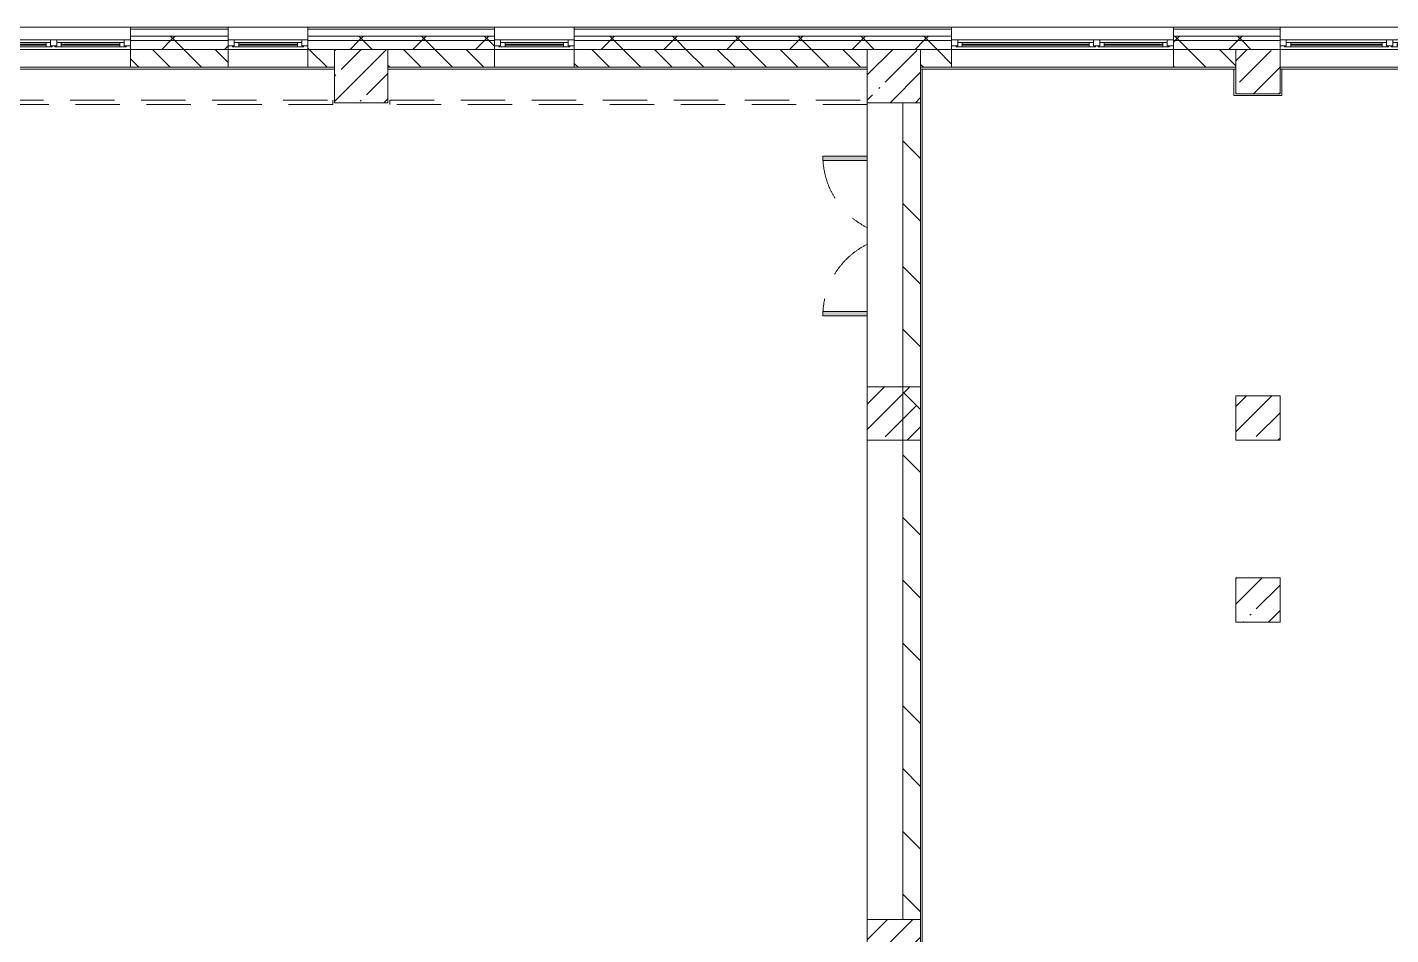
# Model space of a CAD drawing. Header units: millimetres. Extents: x 81682 to 274809, y -8553 to 29000.
# Drawn here: x 204497 to 219855, y 17129 to 27350 of the extents above; entities that cross this region are included whole.
import ezdxf

# ---------------------------------------------------------------- set-up
doc = ezdxf.new("R2010")
doc.units = ezdxf.units.MM
doc.linetypes.add('200_ШТРИХ__ш1_п0_6_', pattern=[800, 500, -300])
for name, color, linetype, lineweight in [('A-DETL-MBND-1', 7, '200_ШТРИХ__ш1_п0_6_', 9), ('A-GLAZ-3', 7, 'Continuous', 5), ('A-WALL', 7, 'Continuous', 9), ('A-WALL-7', 7, 'Continuous', 5), ('I-WALL-2', 7, 'Continuous', 5), ('S-COLS-1', 7, 'Continuous', 5)]:
    doc.layers.add(name, color=color, linetype=linetype, lineweight=lineweight)
doc.layers.add('A-FLOR-2', color=7, linetype='Continuous', lineweight=5, true_color=0xaaaaaa)
pattern_1 = [(45, (147798.7, 0), (-285.1231, 285.1231), []), (45, (148083.8, 0), (-285.1231, 285.1231), [504.031, -100.806, 16.764, -84.042])]
pattern_2 = [(45, (147798.7, 0), (-353.5534, 353.5534), []), (135, (147798.7, 0), (-353.5534, -353.5534), [])]

# ---------------------------------------------------------------- blocks, each defined once
blk = doc.blocks.new('BSC_Колонна _Прямоугольная - 600х600-V69-3_7_3_птичка')
at = {"layer": 'S-COLS-1'}
h = blk.add_hatch(dxfattribs=at)
h.set_pattern_fill('FP_74', color=256, style=0, pattern_type=2)
h.set_pattern_definition([(45, (-66460, -17000), (-285.1231, 285.1231), []), (45, (-66174.88, -17000), (-285.1231, 285.1231), [504.031, -100.806, 16.764, -84.042])])
h.paths.add_polyline_path([(-300, -300), (300, -300), (300, 300), (-300, 300)])
for p, q in [((300, 300), (-300, 300)), ((-300, 300), (-300, -300)), ((300, -300), (300, 300)), ((-300, -300), (300, -300))]:
    blk.add_line(p, q, dxfattribs=at)
blk = doc.blocks.new('BSC_Колонна _Прямоугольная - 500х500-V86-3_7_3_птичка')
at = {"layer": 'S-COLS-1'}
h = blk.add_hatch(dxfattribs=at)
h.set_pattern_fill('FP_94', color=256, style=0, pattern_type=2)
h.set_pattern_definition([(45, (-70560, -22950), (-285.1231, 285.1231), []), (45, (-70274.88, -22950), (-285.1231, 285.1231), [504.031, -100.806, 16.764, -84.042])])
h.paths.add_polyline_path([(-250, -250), (250, -250), (250, 250), (-250, 250)])
for p, q in [((250, 250), (-250, 250)), ((-250, 250), (-250, -250)), ((250, -250), (250, 250)), ((-250, -250), (250, -250))]:
    blk.add_line(p, q, dxfattribs=at)
blk = doc.blocks.new('120_Окно_СКБ_2Ст - 120_Окно_СКБ_2Ст 3100х2500 _мал_створка слева_ 2-19089248-3_7_3_птичка')
at = {"layer": 'A-GLAZ-3'}
for p, q in [((-1550, -75), (-1550, -5)), ((-1550, -5), (-1480, -5)), ((1550, -5), (-1550, -5)), ((-1480, -75), (-1550, -75)), ((-1550, -75), (-1500, -75)), ((-1480, -75), (-1500, -75)), ((-1500, -75), (-1500, -85)), ((-1500, -85), (670, -85)), ((670, -85), (-1500, -85)), ((-1480, -5), (-1480, -75)), ((650, -35), (-1480, -35)), ((-1480, -35), (-1480, -75)), ((-1430, -85), (-1430, -35)), ((-1430, -55), (600, -55)), ((600, -65), (-1430, -65)), ((600, -85), (600, -35)), ((650, -75), (650, -5)), ((650, -5), (720, -5)), ((650, -75), (650, -35)), ((720, -75), (650, -75)), ((670, -75), (650, -75)), ((670, -75), (700, -75)), ((670, -85), (670, -75)), ((720, -75), (700, -75)), ((700, -75), (700, -85)), ((700, -85), (1500, -85)), ((1500, -85), (700, -85)), ((720, -5), (720, -75)), ((1480, -35), (720, -35)), ((720, -35), (720, -75)), ((770, -85), (770, -35)), ((770, -55), (1430, -55)), ((1430, -65), (770, -65)), ((1430, -85), (1430, -35)), ((1480, -75), (1480, -5)), ((1480, -5), (1550, -5)), ((1480, -75), (1480, -35)), ((1550, -75), (1480, -75)), ((1500, -75), (1480, -75)), ((1500, -75), (1550, -75)), ((1500, -85), (1500, -75)), ((1550, -5), (1550, -75))]:
    blk.add_line(p, q, dxfattribs=at)
blk = doc.blocks.new('110_Дверь_СКБ_2Ст - Д-10 1800x2100h_Актовый зал EI30-32403870-3_7_3_птичка')
at = {"layer": 'A-DETL-MBND-1'}
for points in [[(-887.5, 500), (-837.5, 500), (-837.5, 1000), (-887.5, 1000)], [(862.5, 1000), (862.5, 500), (912.5, 500), (912.5, 1000)]]:
    blk.add_hatch(color=256, dxfattribs=at).paths.add_polyline_path(points)
for p, q in [((-887.5, 1000), (-887.5, 500)), ((-837.5, 1000), (-887.5, 1000)), ((-837.5, 500), (-837.5, 1000)), ((912.5, 1000), (862.5, 1000)), ((862.5, 1000), (862.5, 500)), ((912.5, 500), (912.5, 1000))]:
    blk.add_line(p, q, dxfattribs=at)
for centre, start, end in [((-887.5, 100), 26.74452, 90), ((912.5, 100), 90, 153.25548)]:
    blk.add_arc(centre, 900, start, end, dxfattribs=at)
blk = doc.blocks.new('BSC_Колонна _Прямоугольная - 500х500-V152-3_7_3_птичка')
at = {"layer": 'S-COLS-1'}
h = blk.add_hatch(dxfattribs=at)
h.set_pattern_fill('FP_122', color=256, style=0, pattern_type=2)
h.set_pattern_definition([(45, (-70560, -20900), (-285.1231, 285.1231), []), (45, (-70274.88, -20900), (-285.1231, 285.1231), [504.031, -100.806, 16.764, -84.042])])
h.paths.add_polyline_path([(-250, -250), (250, -250), (250, 250), (-250, 250)])
for p, q in [((250, 250), (-250, 250)), ((-250, 250), (-250, -250)), ((250, -250), (250, 250)), ((-250, -250), (250, -250))]:
    blk.add_line(p, q, dxfattribs=at)
blk = doc.blocks.new('120_Окно_СКБ_1Ст - 120_Окно_СКБ_1Ст 900х2500_h_-19906774-3_7_3_птичка')
at = {"layer": 'A-GLAZ-3'}
for p, q in [((-450, -75), (-450, -5)), ((-450, -5), (-380, -5)), ((450, -5), (-450, -5)), ((-380, -75), (-450, -75)), ((-450, -75), (-400, -75)), ((-380, -75), (-400, -75)), ((-400, -75), (-400, -85)), ((-400, -85), (400, -85)), ((400, -85), (-400, -85)), ((-380, -5), (-380, -75)), ((380, -35), (-380, -35)), ((-380, -35), (-380, -75)), ((-330, -85), (-330, -35)), ((-330, -55), (330, -55)), ((330, -65), (-330, -65)), ((330, -85), (330, -35)), ((380, -75), (380, -5)), ((380, -5), (450, -5)), ((380, -75), (380, -35)), ((450, -75), (380, -75)), ((400, -75), (380, -75)), ((400, -75), (450, -75)), ((400, -85), (400, -75)), ((450, -5), (450, -75))]:
    blk.add_line(p, q, dxfattribs=at)
blk = doc.blocks.new('120_Окно_СКБ_2Ст - 120_Окно_СКБ_2Ст 2500х2500 _мал створка справа_-23206729-3_7_3_птичка')
at = {"layer": 'A-GLAZ-3'}
for p, q in [((-1250, -75), (-1250, -5)), ((-1250, -5), (-1180, -5)), ((1250, -5), (-1250, -5)), ((-1180, -75), (-1250, -75)), ((-1250, -75), (-1200, -75)), ((-1180, -75), (-1200, -75)), ((-1200, -75), (-1200, -85)), ((-1200, -85), (370, -85)), ((370, -85), (-1200, -85)), ((-1180, -5), (-1180, -75)), ((350, -35), (-1180, -35)), ((-1180, -35), (-1180, -75)), ((-1130, -85), (-1130, -35)), ((-1130, -55), (300, -55)), ((300, -65), (-1130, -65)), ((300, -85), (300, -35)), ((350, -75), (350, -5)), ((350, -5), (420, -5)), ((350, -75), (350, -35)), ((420, -75), (350, -75)), ((370, -75), (350, -75)), ((370, -75), (400, -75)), ((370, -85), (370, -75)), ((420, -75), (400, -75)), ((400, -75), (400, -85)), ((400, -85), (1200, -85)), ((1200, -85), (400, -85)), ((420, -5), (420, -75)), ((1180, -35), (420, -35)), ((420, -35), (420, -75)), ((470, -85), (470, -35)), ((470, -55), (1130, -55)), ((1130, -65), (470, -65)), ((1130, -85), (1130, -35)), ((1180, -75), (1180, -5)), ((1180, -5), (1250, -5)), ((1180, -75), (1180, -35)), ((1250, -75), (1180, -75)), ((1200, -75), (1180, -75)), ((1200, -75), (1250, -75)), ((1200, -85), (1200, -75)), ((1250, -5), (1250, -75))]:
    blk.add_line(p, q, dxfattribs=at)
blk = doc.blocks.new('120_Окно_СКБ_2Ст - 120_Окно_СКБ_2Ст 2100х2400 _мал створка справа_-19092174-3_7_3_птичка')
at = {"layer": 'A-GLAZ-3'}
for p, q in [((-1050, -75), (-1050, -5)), ((-1050, -5), (-980, -5)), ((1050, -5), (-1050, -5)), ((-980, -75), (-1050, -75)), ((-1050, -75), (-1000, -75)), ((-980, -75), (-1000, -75)), ((-1000, -75), (-1000, -85)), ((-1000, -85), (170, -85)), ((170, -85), (-1000, -85)), ((-980, -5), (-980, -75)), ((150, -35), (-980, -35)), ((-980, -35), (-980, -75)), ((-930, -85), (-930, -35)), ((-930, -55), (100, -55)), ((100, -65), (-930, -65)), ((100, -85), (100, -35)), ((150, -75), (150, -5)), ((150, -5), (220, -5)), ((150, -75), (150, -35)), ((220, -75), (150, -75)), ((170, -75), (150, -75)), ((170, -75), (200, -75)), ((170, -85), (170, -75)), ((220, -75), (200, -75)), ((200, -75), (200, -85)), ((200, -85), (1000, -85)), ((1000, -85), (200, -85)), ((220, -5), (220, -75)), ((980, -35), (220, -35)), ((220, -35), (220, -75)), ((270, -85), (270, -35)), ((270, -55), (930, -55)), ((930, -65), (270, -65)), ((930, -85), (930, -35)), ((980, -75), (980, -5)), ((980, -5), (1050, -5)), ((980, -75), (980, -35)), ((1050, -75), (980, -75)), ((1000, -75), (980, -75)), ((1000, -75), (1050, -75)), ((1000, -85), (1000, -75)), ((1050, -5), (1050, -75))]:
    blk.add_line(p, q, dxfattribs=at)

msp = doc.modelspace()

# ---------------------------------------------------------------- hatches: boundary and pattern name
at = {"layer": 'A-WALL-7'}
h = msp.add_hatch(dxfattribs=at)
h.set_pattern_fill('FP_79', color=256, style=0, pattern_type=2)
h.set_pattern_definition(pattern_2)
h.paths.add_polyline_path([(232368.7, 27200), (232368.7, 27250), (228148.7, 27250), (228148.7, 27200), (232167.6, 27200)])
h.paths.add_polyline_path([(224243.9, 27200), (225048.7, 27200), (225048.7, 27250), (224148.7, 27250), (224148.7, 27200)])
h.paths.add_polyline_path([(214908.7, 27200), (214908.7, 27250), (210658.7, 27250), (210658.7, 27200), (213989.6, 27200)])
h.paths.add_polyline_path([(217408.7, 27200), (218608.7, 27200), (218608.7, 27250), (217408.7, 27250)])
h.paths.add_polyline_path([(220708.7, 27200), (222048.7, 27200), (222048.7, 27250), (220708.7, 27250)])
h.paths.add_polyline_path([(209328.6, 27200), (209758.7, 27200), (209758.7, 27250), (207658.7, 27250), (207658.7, 27200), (208396.4, 27200)])
h.paths.add_polyline_path([(206532, 27200), (206758.7, 27200), (206758.7, 27250), (205658.7, 27250), (205658.7, 27200)])
h.paths.add_polyline_path([(201871, 27200), (202558.7, 27200), (202558.7, 27250), (201058.7, 27250), (201058.7, 27200)])
h.paths.add_polyline_path([(198142.2, 27200), (198558.7, 27200), (198558.7, 27250), (197459, 27250), (197459, 27200)])
h.paths.add_polyline_path([(189958.7, 27200), (192358.7, 27200), (192358.7, 27250), (189858.7, 27250), (189858.7, 27200)])
h.paths.add_polyline_path([(195458.7, 27200), (196559, 27200), (196559, 27250), (195458.7, 27250)])
h = msp.add_hatch(dxfattribs=at)
h.set_pattern_fill('FP_79', color=256, style=0, pattern_type=2)
h.set_pattern_definition(pattern_2)
h.paths.add_polyline_path([(232368.7, 27100), (232368.7, 27200), (228148.7, 27200), (228148.7, 27100), (232167.6, 27100)])
h.paths.add_polyline_path([(217408.7, 27100), (218608.7, 27100), (218608.7, 27200), (217408.7, 27200)])
h.paths.add_polyline_path([(220708.7, 27100), (222048.7, 27100), (222048.7, 27200), (220708.7, 27200)])
h.paths.add_polyline_path([(214908.7, 27100), (214908.7, 27200), (210658.7, 27200), (210658.7, 27100), (213989.6, 27100)])
h.paths.add_polyline_path([(224148.7, 27100), (225048.7, 27100), (225048.7, 27200), (224148.7, 27200)])
h.paths.add_polyline_path([(202558.7, 27100), (202558.7, 27200), (201058.7, 27200), (201058.7, 27100), (201871, 27100)])
h.paths.add_polyline_path([(209328.6, 27100), (209758.7, 27100), (209758.7, 27200), (207658.7, 27200), (207658.7, 27100), (208396.4, 27100)])
h.paths.add_polyline_path([(205658.7, 27100), (206758.7, 27100), (206758.7, 27200), (205658.7, 27200)])
h.paths.add_polyline_path([(196559, 27100), (196559, 27200), (195458.7, 27200), (195458.7, 27100), (196277.7, 27100)])
h.paths.add_polyline_path([(197459, 27100), (198558.7, 27100), (198558.7, 27200), (197459, 27200)])
h.paths.add_polyline_path([(191616.7, 27100), (192358.7, 27100), (192358.7, 27200), (189958.7, 27200), (189958.7, 27100), (190558.7, 27100)])
h = msp.add_hatch(dxfattribs=at)
h.set_pattern_fill('FP_77', color=256, style=0, pattern_type=2)
h.set_pattern_definition([(135, (147798.7, 0), (-176.7767, -176.7767), [])])
h.paths.add_polyline_path([(229837.1, 26900), (231998.7, 26900), (231998.7, 27100), (228948.7, 27100), (228948.7, 26900)])
h.paths.add_polyline_path([(228438.8, 26900), (228448.7, 26900), (228448.7, 27100), (228148.7, 27100), (228148.7, 26900)])
h.paths.add_polyline_path([(213958.7, 26900), (213958.7, 27100), (210658.7, 27100), (210658.7, 26900), (212125.2, 26900)])
h.paths.add_polyline_path([(217408.7, 26900), (218108.7, 26900), (218108.7, 27100), (217408.7, 27100)])
h.paths.add_polyline_path([(214908.7, 26900), (214908.7, 27100), (214558.7, 27100), (214558.7, 26900)])
h.paths.add_polyline_path([(220708.7, 26900), (221338.7, 26900), (221338.7, 27100), (220708.7, 27100)])
h.paths.add_polyline_path([(221838.7, 26900), (222048.7, 26900), (222048.7, 27100), (221838.7, 27100)])
h.paths.add_polyline_path([(224548.7, 26900), (224548.7, 27100), (224148.7, 27100), (224148.7, 26900), (224243.9, 26900)])
h.paths.add_polyline_path([(207658.7, 26900), (207958.7, 26900), (207958.7, 27100), (207658.7, 27100)])
h.paths.add_polyline_path([(205658.7, 26900), (206758.7, 26900), (206758.7, 27100), (205658.7, 27100)])
h.paths.add_polyline_path([(201958.7, 26900), (201958.7, 27100), (201058.7, 27100), (201058.7, 26900), (201871, 26900)])
h.paths.add_polyline_path([(208558.7, 26900), (209758.7, 26900), (209758.7, 27100), (208558.7, 27100)])
h.paths.add_polyline_path([(197459, 26900), (198558.7, 26900), (198558.7, 27100), (197459, 27100)])
h.paths.add_polyline_path([(195958.7, 26900), (195958.7, 27100), (195458.7, 27100), (195458.7, 26900)])
h.paths.add_polyline_path([(192358.7, 26900), (192358.7, 27100), (190558.7, 27100), (190558.7, 26900), (191616.7, 26900)])
at = {"layer": 'I-WALL-2'}
h = msp.add_hatch(dxfattribs=at)
h.set_pattern_fill('FP_78', color=256, style=0, pattern_type=2)
h.set_pattern_definition([(135, (147798.7, 0), (-353.5534, -353.5534), [])])
h.paths.add_polyline_path([(214358.7, 12320), (214558.7, 12320), (214558.7, 16700), (214358.7, 16700), (214358.7, 13534.8)])
h.paths.add_polyline_path([(214358.7, 17300), (214558.7, 17300), (214558.7, 26500), (214358.7, 26500), (214358.7, 20476.2)])
at = {"layer": 'S-COLS-1'}
h = msp.add_hatch(dxfattribs=at)
h.set_pattern_fill('FP_75', color=256, style=0, pattern_type=2)
h.set_pattern_definition(pattern_1)
h.paths.add_polyline_path([(208558.7, 26500), (208558.7, 27100), (207958.7, 27100), (207958.7, 26500), (208396.4, 26500)])
h = msp.add_hatch(dxfattribs=at)
h.set_pattern_fill('FP_75', color=256, style=0, pattern_type=2)
h.set_pattern_definition(pattern_1)
h.paths.add_polyline_path([(214358.7, 26500), (214558.7, 26500), (214558.7, 27100), (213958.7, 27100), (213958.7, 26500), (213989.6, 26500)])
h = msp.add_hatch(dxfattribs=at)
h.set_pattern_fill('FP_75', color=256, style=0, pattern_type=2)
h.set_pattern_definition(pattern_1)
h.paths.add_polyline_path([(218108.7, 26600), (218608.7, 26600), (218608.7, 27100), (218108.7, 27100), (218108.7, 26839.2)])
h = msp.add_hatch(dxfattribs=at)
h.set_pattern_fill('FP_75', color=256, style=0, pattern_type=2)
h.set_pattern_definition(pattern_1)
h.paths.add_polyline_path([(214558.7, 22700), (214558.7, 23300), (213958.7, 23300), (213958.7, 22700)])

# ---------------------------------------------------------------- linework, layer by layer
at = {"layer": 'A-DETL-MBND-1'}
for p, q in [((202578.7, 26529), (207938.7, 26529)), ((207938.7, 26479), (202578.7, 26479)), ((207938.7, 26479), (207938.7, 26529)), ((208579.7, 26529), (208579.7, 26479)), ((208579.7, 26529), (213958.7, 26529)), ((213958.7, 26479), (208579.7, 26479))]:
    msp.add_line(p, q, dxfattribs=at)
at = {"layer": 'A-FLOR-2'}
for p, q in [((214578.7, 26880), (214578.7, 13620)), ((218088.7, 26580), (218088.7, 26880)), ((218628.7, 26880), (218628.7, 26580)), ((218628.7, 26580), (218088.7, 26580)), ((213958.7, 26500), (213958.7, 23300)), ((213958.7, 22700), (213958.7, 17300))]:
    msp.add_line(p, q, dxfattribs=at)
at = {"layer": 'A-WALL'}
for p, q in [((206758.7, 27330), (205658.7, 27330)), ((206758.7, 27250), (205658.7, 27250)), ((206758.7, 27200), (205658.7, 27200)), ((209758.7, 27330), (207658.7, 27330)), ((209758.7, 27250), (207658.7, 27250)), ((209758.7, 27200), (207658.7, 27200)), ((214908.7, 27330), (210658.7, 27330)), ((214908.7, 27250), (210658.7, 27250)), ((214908.7, 27200), (210658.7, 27200)), ((218608.7, 27330), (217408.7, 27330)), ((218608.7, 27250), (217408.7, 27250)), ((218608.7, 27200), (217408.7, 27200))]:
    msp.add_line(p, q, dxfattribs=at)
at = {"layer": 'A-WALL-7'}
for p, q in [((228148.7, 27350), (197459, 27350)), ((205658.7, 27350), (205658.7, 26900)), ((206758.7, 26900), (206758.7, 27350)), ((207658.7, 27350), (207658.7, 26900)), ((209758.7, 26900), (209758.7, 27350)), ((210658.7, 27350), (210658.7, 26900)), ((214908.7, 26900), (214908.7, 27350)), ((217408.7, 27350), (217408.7, 26900)), ((218608.7, 27100), (218608.7, 27350)), ((228448.7, 27100), (190558.7, 27100)), ((207958.7, 26900), (207958.7, 27100)), ((208558.7, 27100), (208558.7, 26900)), ((213958.7, 26900), (213958.7, 27100)), ((214558.7, 27100), (214558.7, 26900)), ((218108.7, 26900), (218108.7, 27100)), ((205658.7, 26900), (206758.7, 26900)), ((207658.7, 26900), (207958.7, 26900)), ((208558.7, 26900), (209758.7, 26900)), ((210658.7, 26900), (213958.7, 26900)), ((214558.7, 26900), (214908.7, 26900)), ((217408.7, 26900), (218108.7, 26900))]:
    msp.add_line(p, q, dxfattribs=at)
at = {"layer": 'I-WALL-2'}
for p, q in [((202558.7, 27100), (205658.7, 27100)), ((206758.7, 27100), (207658.7, 27100)), ((209758.7, 27100), (210658.7, 27100)), ((214908.7, 27100), (217408.7, 27100)), ((218608.7, 27100), (220708.7, 27100)), ((205658.7, 26900), (202558.7, 26900)), ((207958.7, 26880), (202558.7, 26880)), ((207658.7, 26900), (206758.7, 26900)), ((213958.7, 26880), (208558.7, 26880)), ((210658.7, 26900), (209758.7, 26900)), ((218108.7, 26880), (214558.7, 26880)), ((217408.7, 26900), (214908.7, 26900)), ((220708.7, 26900), (218608.7, 26900)), ((221338.7, 26880), (218608.7, 26880)), ((214358.7, 26500), (214358.7, 17300)), ((214558.7, 26500), (214358.7, 26500)), ((214558.7, 17300), (214558.7, 26500))]:
    msp.add_line(p, q, dxfattribs=at)
at = {"layer": 'S-COLS-1'}
for p, q in [((208558.7, 27100), (207958.7, 27100)), ((207958.7, 27100), (207958.7, 26900)), ((208558.7, 26900), (208558.7, 27100)), ((214558.7, 27100), (213958.7, 27100)), ((213958.7, 27100), (213958.7, 26900)), ((214558.7, 26900), (214558.7, 27100)), ((218608.7, 27100), (218108.7, 27100)), ((218108.7, 27100), (218108.7, 26900)), ((218608.7, 26600), (218608.7, 27100)), ((207958.7, 26900), (207958.7, 26500)), ((208558.7, 26500), (208558.7, 26900)), ((213958.7, 26900), (213958.7, 26500)), ((214558.7, 26500), (214558.7, 26900)), ((218108.7, 26900), (218108.7, 26600)), ((218108.7, 26600), (218608.7, 26600)), ((207958.7, 26500), (208558.7, 26500)), ((213958.7, 26500), (214358.7, 26500)), ((214358.7, 26500), (214558.7, 26500)), ((214558.7, 23300), (213958.7, 23300)), ((213958.7, 23300), (213958.7, 22700)), ((214558.7, 22700), (214558.7, 23300)), ((213958.7, 22700), (214558.7, 22700))]:
    msp.add_line(p, q, dxfattribs=at)

# ---------------------------------------------------------------- block references
at = {"layer": 'A-DETL-MBND-1', "rotation": 89.9999999999999}
msp.add_blockref('110_Дверь_СКБ_2Ст - Д-10 1800x2100h_Актовый зал EI30-32403870-3_7_3_птичка', (214458.7, 24987.5), dxfattribs=at)
at = {"layer": 'A-GLAZ-3'}
for name, p in [('120_Окно_СКБ_2Ст - 120_Окно_СКБ_2Ст 3100х2500 _мал_створка слева_ 2-19089248-3_7_3_птичка', (204108.7, 27215)), ('120_Окно_СКБ_1Ст - 120_Окно_СКБ_1Ст 900х2500_h_-19906774-3_7_3_птичка', (207208.7, 27215)), ('120_Окно_СКБ_1Ст - 120_Окно_СКБ_1Ст 900х2500_h_-19906774-3_7_3_птичка', (210208.7, 27215)), ('120_Окно_СКБ_2Ст - 120_Окно_СКБ_2Ст 2500х2500 _мал створка справа_-23206729-3_7_3_птичка', (216158.7, 27215)), ('120_Окно_СКБ_2Ст - 120_Окно_СКБ_2Ст 2100х2400 _мал створка справа_-19092174-3_7_3_птичка', (219658.7, 27215))]:
    msp.add_blockref(name, p, dxfattribs=at)
at = {"layer": 'S-COLS-1'}
for name, p in [('BSC_Колонна _Прямоугольная - 500х500-V86-3_7_3_птичка', (218358.7, 22950)), ('BSC_Колонна _Прямоугольная - 500х500-V152-3_7_3_птичка', (218358.7, 20900)), ('BSC_Колонна _Прямоугольная - 600х600-V69-3_7_3_птичка', (214258.7, 17000))]:
    msp.add_blockref(name, p, dxfattribs=at)

doc.saveas('drawing.dxf')
